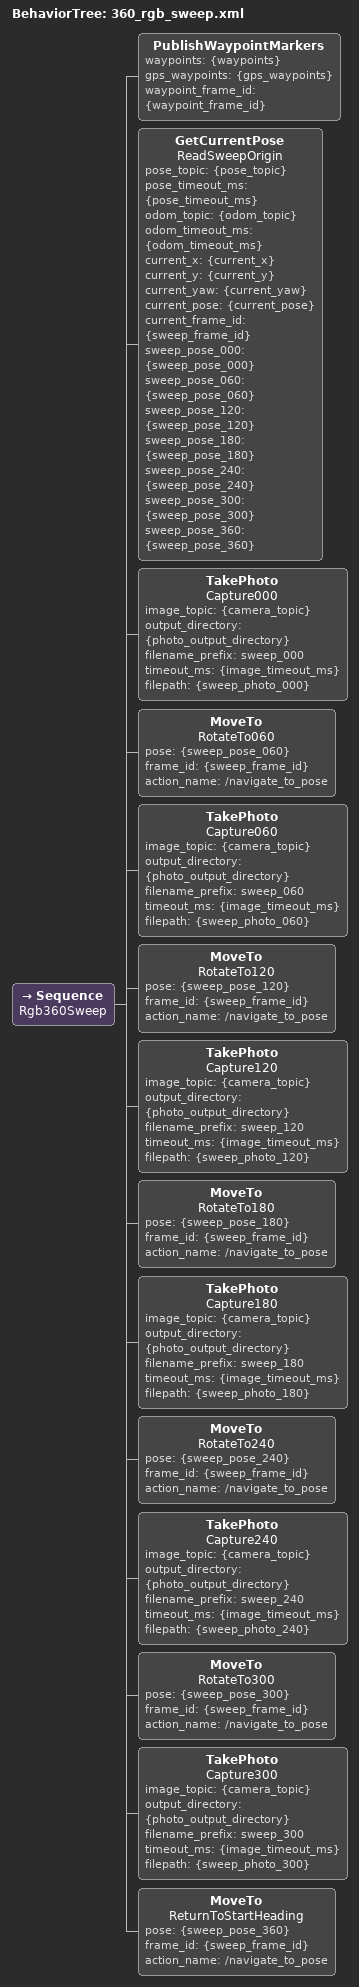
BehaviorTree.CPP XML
<?xml version="1.0"?>
<root BTCPP_format="4" main_tree_to_execute="360_rgb_sweep.xml">
  <BehaviorTree ID="360_rgb_sweep.xml">
    <Sequence name="Rgb360Sweep">
      <PublishWaypointMarkers
        waypoints="{waypoints}"
        gps_waypoints="{gps_waypoints}"
        waypoint_frame_id="{waypoint_frame_id}" />
      <GetCurrentPose
        name="ReadSweepOrigin"
        pose_topic="{pose_topic}"
        pose_timeout_ms="{pose_timeout_ms}"
        odom_topic="{odom_topic}"
        odom_timeout_ms="{odom_timeout_ms}"
        current_x="{current_x}"
        current_y="{current_y}"
        current_yaw="{current_yaw}"
        current_pose="{current_pose}"
        current_frame_id="{sweep_frame_id}"
        sweep_pose_000="{sweep_pose_000}"
        sweep_pose_060="{sweep_pose_060}"
        sweep_pose_120="{sweep_pose_120}"
        sweep_pose_180="{sweep_pose_180}"
        sweep_pose_240="{sweep_pose_240}"
        sweep_pose_300="{sweep_pose_300}"
        sweep_pose_360="{sweep_pose_360}" />

      <TakePhoto
        name="Capture000"
        image_topic="{camera_topic}"
        output_directory="{photo_output_directory}"
        filename_prefix="sweep_000"
        timeout_ms="{image_timeout_ms}"
        filepath="{sweep_photo_000}" />

      <MoveTo
        name="RotateTo060"
        pose="{sweep_pose_060}"
        frame_id="{sweep_frame_id}"
        action_name="/navigate_to_pose"/>
      <TakePhoto
        name="Capture060"
        image_topic="{camera_topic}"
        output_directory="{photo_output_directory}"
        filename_prefix="sweep_060"
        timeout_ms="{image_timeout_ms}"
        filepath="{sweep_photo_060}" />

      <MoveTo
        name="RotateTo120"
        pose="{sweep_pose_120}"
        frame_id="{sweep_frame_id}"
        action_name="/navigate_to_pose"/>
      <TakePhoto
        name="Capture120"
        image_topic="{camera_topic}"
        output_directory="{photo_output_directory}"
        filename_prefix="sweep_120"
        timeout_ms="{image_timeout_ms}"
        filepath="{sweep_photo_120}" />

      <MoveTo
        name="RotateTo180"
        pose="{sweep_pose_180}"
        frame_id="{sweep_frame_id}"
        action_name="/navigate_to_pose"/>
      <TakePhoto
        name="Capture180"
        image_topic="{camera_topic}"
        output_directory="{photo_output_directory}"
        filename_prefix="sweep_180"
        timeout_ms="{image_timeout_ms}"
        filepath="{sweep_photo_180}" />

      <MoveTo
        name="RotateTo240"
        pose="{sweep_pose_240}"
        frame_id="{sweep_frame_id}"
        action_name="/navigate_to_pose"/>
      <TakePhoto
        name="Capture240"
        image_topic="{camera_topic}"
        output_directory="{photo_output_directory}"
        filename_prefix="sweep_240"
        timeout_ms="{image_timeout_ms}"
        filepath="{sweep_photo_240}" />

      <MoveTo
        name="RotateTo300"
        pose="{sweep_pose_300}"
        frame_id="{sweep_frame_id}"
        action_name="/navigate_to_pose"/>
      <TakePhoto
        name="Capture300"
        image_topic="{camera_topic}"
        output_directory="{photo_output_directory}"
        filename_prefix="sweep_300"
        timeout_ms="{image_timeout_ms}"
        filepath="{sweep_photo_300}" />

      <MoveTo
        name="ReturnToStartHeading"
        pose="{sweep_pose_360}"
        frame_id="{sweep_frame_id}"
        action_name="/navigate_to_pose"/>
    </Sequence>
  </BehaviorTree>
</root>
